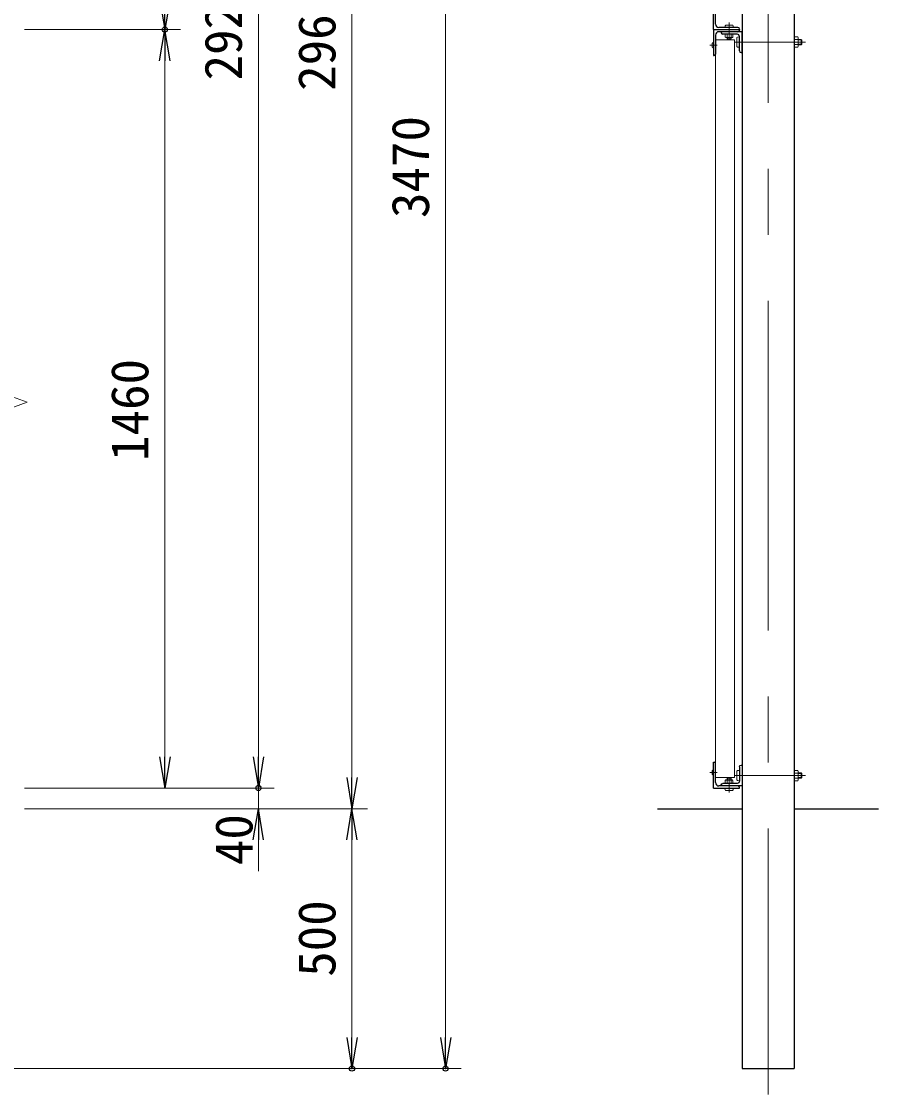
# Model space of a CAD drawing. Units: millimetres, scale not verified. Extents: x -6300 to 6300, y -4455 to 4455.
# Drawn here: x -1602 to 47, y -484 to 1582 of the extents above; entities that cross this region are included whole.
import ezdxf
from ezdxf.enums import TextEntityAlignment as Align

# ---------------------------------------------------------------- set-up
doc = ezdxf.new("R2010")
doc.units = ezdxf.units.MM
doc.header["$LTSCALE"] = 20
doc.header["$PDMODE"] = 32
doc.header["$PDSIZE"] = 10
doc.linetypes.add('USER1', pattern=[50.8, 31.75, -6.35, 6.35, -6.35])
for name, color, linetype, lineweight in [('0-0_D-STR4', 7, 'Continuous', 25), ('0-1_D-STR1', 1, 'Continuous', 25), ('0-2_D-BMK', 2, 'USER1', 13), ('0-3_D-STR3', 3, 'Continuous', 13), ('0-4_D-STR2', 7, 'Continuous', 13), ('0-5_D-STR-DIM', 7, 'Continuous', 13), ('0-8_0', 7, 'Continuous', 25)]:
    doc.layers.add(name, color=color, linetype=linetype, lineweight=lineweight)
doc.layers.add('0-9_Defpoints', color=8, linetype='Continuous')
doc.styles.add('ＭＳ ゴシック', font='')
doc.styles.get('ＭＳ ゴシック').set_extended_font_data('MS Gothic')

# ---------------------------------------------------------------- blocks, each defined once
blk = doc.blocks.new('L40x5')
at = {"layer": '0-8_0'}
for p, q in [((-306.2, 333.8), (-306.2, -216.2)), ((-216.2, -306.2), (333.8, -306.2))]:
    blk.add_line(p, q, dxfattribs=at)
blk.add_lwpolyline([(-366.2, 393.8), (-406.2, 393.8), (-406.2, -406.2), (393.8, -406.2), (393.8, -366.2)], dxfattribs=at)
for centre, radius, start, end in [((-366.2, 333.8), 60, 0, 90), ((-216.2, -216.2), 90, 180, 270), ((333.8, -366.2), 60, 0, 90)]:
    blk.add_arc(centre, radius, start, end, dxfattribs=at)
blk = doc.blocks.new('_Open')
at = {"layer": '0-8_0'}
blk.add_line((-20, 3.333), (0, 0), dxfattribs=at)
blk.add_lwpolyline([(-20, -3.333), (0, 0), (-20, 0)], dxfattribs=at)

msp = doc.modelspace()

# ---------------------------------------------------------------- linework, layer by layer
at = {"layer": '0-0_D-STR4'}
for p, q in [((-378.46, 66.36), (-215.96, 66.36)), ((-115.96, 66.36), (46.54, 66.36))]:
    msp.add_line(p, q, dxfattribs=at)
at = {"layer": '0-1_D-STR1'}
for p, q in [((-215.96, 3024.36), (-215.96, 1076.36)), ((-115.96, 3024.36), (-115.96, -433.64)), ((-270.96, 1566.36), (-270.96, 1616.36)), ((-266.96, 1576.86), (-266.96, 1613.36)), ((-223.96, 1570.36), (-260.46, 1570.36)), ((-270.96, 1566.36), (-270.96, 1516.36)), ((-270.96, 1566.36), (-220.96, 1566.36)), ((-270.96, 1566.36), (-220.96, 1566.36)), ((-266.96, 1555.86), (-266.96, 1519.36)), ((-223.96, 1562.36), (-260.46, 1562.36)), ((-220.96, 1566.36), (-220.96, 1567.36)), ((-220.96, 1566.36), (-220.96, 1565.36)), ((-215.96, 1568.36), (-215.96, -433.64)), ((-270.96, 1516.36), (-269.96, 1516.36)), ((-270.96, 106.36), (-270.96, 156.36)), ((-270.96, 156.36), (-269.96, 156.36)), ((-266.96, 116.86), (-266.96, 153.36)), ((-270.96, 106.36), (-220.96, 106.36)), ((-223.96, 110.36), (-260.46, 110.36)), ((-220.96, 106.36), (-220.96, 107.36)), ((-215.96, -433.64), (-115.96, -433.64))]:
    msp.add_line(p, q, dxfattribs=at)
for centre, radius, start, end in [((-260.46, 1576.86), 6.5, 180, 270), ((-223.96, 1567.36), 3, 0, 90), ((-260.46, 1555.86), 6.5, 90, 180), ((-223.96, 1565.36), 3, 270, 0), ((-269.96, 1519.36), 3, 270, 0), ((-269.96, 153.36), 3, 0, 90), ((-260.46, 116.86), 6.5, 180, 270), ((-223.96, 107.36), 3, 0, 90)]:
    msp.add_arc(centre, radius, start, end, dxfattribs=at)
at = {"layer": '0-2_D-BMK'}
for p, q in [((-165.96, 3076.36), (-165.96, -483.64)), ((-240.96, 1546.36), (-240.96, 1580.2)), ((-277.87, 1536.36), (-264.18, 1536.36)), ((-230.36, 1542.36), (-94.12, 1542.36)), ((-277.87, 136.36), (-264.18, 136.36)), ((-240.96, 126.36), (-240.96, 97.53)), ((-230.36, 130.36), (-94.12, 130.36))]:
    msp.add_line(p, q, dxfattribs=at)
at = {"layer": '0-3_D-STR3'}
for p, q in [((-248.96, 1570.36), (-232.96, 1570.36)), ((-247.46, 1575.16), (-234.46, 1575.16)), ((-248.46, 1557.36), (-233.45, 1557.36)), ((-247.21, 1550.86), (-234.71, 1550.86)), ((-244.96, 1550.86), (-244.96, 1548.9)), ((-244.71, 1557.36), (-244.71, 1551.59)), ((-244.21, 1550.86), (-244.21, 1548.15)), ((-237.71, 1550.86), (-237.71, 1548.15)), ((-237.21, 1557.36), (-237.21, 1551.59)), ((-236.96, 1550.86), (-236.96, 1548.9)), ((-225.96, 1550.86), (-225.96, 1533.86)), ((-220.96, 1552.36), (-220.96, 1532.36)), ((-220.96, 1552.18), (-220.96, 1532.55)), ((-115.96, 1532.55), (-115.96, 1552.18)), ((-107.96, 1534.11), (-107.96, 1550.61)), ((-271.36, 1542.36), (-270.96, 1542.36)), ((-271.36, 1530.36), (-270.96, 1530.36)), ((-270.96, 1542.36), (-270.96, 1530.36)), ((-238.16, 1547.7), (-243.76, 1547.7)), ((-236.96, 1548.9), (-238.16, 1547.7)), ((-115.96, 1547.27), (-108.86, 1547.27)), ((-115.96, 1537.46), (-108.86, 1537.46)), ((-107.96, 1547.36), (-102.46, 1547.36)), ((-107.96, 1546.36), (-100.96, 1546.36)), ((-107.96, 1538.36), (-100.96, 1538.36)), ((-107.96, 1537.36), (-102.46, 1537.36)), ((-102.46, 1547.36), (-102.46, 1537.36)), ((-102.46, 1547.36), (-100.96, 1546.36)), ((-100.96, 1538.36), (-102.46, 1537.36)), ((-100.96, 1546.36), (-100.96, 1538.36)), ((-271.36, 142.36), (-270.96, 142.36)), ((-271.36, 130.36), (-270.96, 130.36)), ((-270.96, 130.36), (-270.96, 142.36)), ((-244.96, 121.86), (-244.96, 125.16)), ((-244.21, 121.86), (-244.21, 125.91)), ((-236.96, 125.16), (-238.16, 126.36)), ((-237.71, 121.86), (-237.71, 125.91)), ((-236.96, 121.86), (-236.96, 125.16)), ((-225.96, 121.86), (-225.96, 138.86)), ((-220.96, 120.36), (-220.96, 140.36)), ((-220.96, 120.55), (-220.96, 140.18)), ((-115.96, 140.18), (-115.96, 120.55)), ((-115.96, 135.27), (-108.86, 135.27)), ((-115.96, 125.46), (-108.86, 125.46)), ((-107.96, 138.61), (-107.96, 122.11)), ((-107.96, 135.36), (-102.46, 135.36)), ((-107.96, 134.36), (-100.96, 134.36)), ((-107.96, 126.36), (-100.96, 126.36)), ((-107.96, 125.36), (-102.46, 125.36)), ((-102.46, 125.36), (-102.46, 135.36)), ((-100.96, 134.36), (-102.46, 135.36)), ((-102.46, 125.36), (-100.96, 126.36)), ((-100.96, 126.36), (-100.96, 134.36)), ((-232.96, 106.36), (-248.96, 106.36)), ((-248.46, 115.36), (-233.45, 115.36)), ((-247.21, 121.86), (-234.71, 121.86)), ((-244.71, 115.36), (-244.71, 121.14)), ((-237.21, 115.36), (-237.21, 121.14)), ((-234.46, 101.56), (-247.46, 101.56))]:
    msp.add_line(p, q, dxfattribs=at)
for points in [[(-248.46, 1557.36), (-248.46, 1551.59), (-247.21, 1550.86)], [(-233.45, 1557.36), (-233.45, 1551.59), (-234.71, 1550.86)], [(-115.96, 1552.18), (-108.86, 1552.18), (-107.96, 1550.61)], [(-236.96, 1548.9), (-244.96, 1548.9), (-243.76, 1547.7)], [(-115.96, 1532.55), (-108.86, 1532.55), (-107.96, 1534.11)], [(-236.96, 125.16), (-244.96, 125.16), (-243.76, 126.36)], [(-115.96, 140.18), (-108.86, 140.18), (-107.96, 138.61)], [(-248.46, 115.36), (-248.46, 121.14), (-247.21, 121.86)], [(-233.45, 115.36), (-233.45, 121.14), (-234.71, 121.86)], [(-115.96, 120.55), (-108.86, 120.55), (-107.96, 122.11)]]:
    msp.add_lwpolyline(points, dxfattribs=at)
for centre, radius, start, end in [((-246.59, 1554.33), 3.32, 235.61585, 304.38416), ((-240.96, 1563.43), 12.42, 252.4121, 287.5879), ((-235.33, 1554.33), 3.32, 235.61586, 304.38414), ((-112.45, 1549.73), 4.34, 325.61587, 34.38413), ((-265.74, 1536.36), 8.22, 133.14261, 226.85739), ((-124.34, 1542.36), 16.24, 342.41211, 17.58789), ((-112.45, 1535), 4.34, 325.61587, 34.38413), ((-265.74, 136.36), 8.22, 133.14261, 226.85739), ((-112.45, 137.73), 4.34, 325.61587, 34.38413), ((-124.34, 130.36), 16.24, 342.41211, 17.58789), ((-112.45, 123), 4.34, 325.61587, 34.38413), ((-246.59, 118.4), 3.32, 55.61584, 124.38415), ((-240.96, 109.3), 12.42, 72.4121, 107.5879), ((-235.33, 118.4), 3.32, 55.61586, 124.38414)]:
    msp.add_arc(centre, radius, start, end, dxfattribs=at)
for centre, major_axis, ratio, start_param, end_param in [((-247.46, 1570.36), (0, -4.8), 0.3125, 3.1415927, 4.712389), ((-234.46, 1570.36), (0, -4.8), 0.3125, 1.5707963, 3.1415927), ((-220.96, 1550.86), (-5, 0), 0.3, 4.712389, 6.2831853), ((-220.96, 1533.86), (-5, 0), 0.3, 6.2831853, 7.8539816), ((-220.96, 138.86), (-5, 0), 0.3, 4.712389, 6.2831853), ((-247.46, 106.36), (0, 4.8), 0.3125, 1.5707963, 3.1415927), ((-234.46, 106.36), (0, 4.8), 0.3125, 3.1415927, 4.712389), ((-220.96, 121.86), (-5, 0), 0.3, 6.2831853, 7.8539816)]:
    msp.add_ellipse(centre, major_axis=major_axis, ratio=ratio, start_param=start_param, end_param=end_param, dxfattribs=at)
at = {"layer": '0-4_D-STR2'}
for p, q in [((-266.96, 1546.36), (-266.96, 126.36)), ((-266.96, 1546.36), (-230.36, 1546.36)), ((-230.36, 1546.36), (-230.36, 126.36)), ((-266.96, 126.36), (-230.36, 126.36))]:
    msp.add_line(p, q, dxfattribs=at)
at = {"layer": '0-5_D-STR-DIM'}
for p, q in [((-786.46, 2976.36), (-786.46, -373.64)), ((-1146.46, 166.36), (-1146.46, 2966.36)), ((-966.46, 126.36), (-966.46, 2966.36)), ((-1596.46, 1566.36), (-1296.46, 1566.36)), ((-1596.46, 1566.36), (-1296.46, 1566.36)), ((-1326.46, 166.36), (-1326.46, 1506.36)), ((-1661.7, 823.54), (-1591.22, 849.19)), ((-1591.22, 849.19), (-1626.46, 862.02)), ((-1146.46, 166.36), (-1146.46, 226.36)), ((-1596.46, 106.36), (-1116.46, 106.36)), ((-1596.46, 106.36), (-1296.46, 106.36)), ((-1596.46, 106.36), (-1116.46, 106.36)), ((-1146.46, 66.36), (-1146.46, 106.36)), ((-1596.46, 66.36), (-936.46, 66.36)), ((-1596.46, 66.36), (-936.46, 66.36)), ((-1596.46, 66.36), (-1116.46, 66.36)), ((-1596.46, 66.36), (-936.46, 66.36)), ((-1146.46, 6.36), (-1146.46, -53.64)), ((-966.46, 6.36), (-966.46, -373.64)), ((-966.46, 6.36), (-966.46, -373.64)), ((-1997.46, -433.64), (-936.46, -433.64)), ((-1997.46, -433.64), (-936.46, -433.64)), ((-1997.46, -433.64), (-756.46, -433.64))]:
    msp.add_line(p, q, dxfattribs=at)
at = {"layer": '0-9_Defpoints'}
for p in [(-1326.46, 1566.36), (-1146.46, 106.36), (-966.46, -433.64), (-786.46, -433.64)]:
    msp.add_point(p, dxfattribs=at)

# ---------------------------------------------------------------- block references
at = {"layer": '0-3_D-STR3', "xscale": 0.05, "yscale": 0.05, "rotation": 180}
msp.add_blockref('L40x5', (-236.27, 1542.05), dxfattribs=at)
at = {"layer": '0-3_D-STR3', "xscale": -0.05, "yscale": 0.05}
msp.add_blockref('L40x5', (-236.27, 130.67), dxfattribs=at)
at = {"layer": '0-5_D-STR-DIM', "xscale": 3, "yscale": 3}
for p, rotation in [((-1326.46, 1566.36), 270), ((-1326.46, 1566.36), 90), ((-1326.46, 106.36), 270), ((-1146.46, 106.36), 270), ((-1146.46, 106.36), 270), ((-966.46, 66.36), 270), ((-1146.46, 66.36), 90), ((-966.46, 66.36), 90), ((-966.46, 66.36), 90), ((-966.46, -433.64), 270), ((-966.46, -433.64), 270), ((-786.46, -433.64), 270)]:
    msp.add_blockref('_Open', p, dxfattribs=dict(at, rotation=rotation))

# ---------------------------------------------------------------- texts
at = {"layer": '0-5_D-STR-DIM', "style": 'ＭＳ ゴシック'}
for s, p in [('2920', (-1156.58, 1468.49)), ('2960', (-976.58, 1448.49)), ('3470', (-796.58, 1203.68)), ('1460', (-1336.58, 736.01)), ('40', (-1136.13, -42.01)), ('500', (-976.58, -256.95)), ('500', (-976.58, -256.95))]:
    msp.add_text(s, height=72.14, rotation=90, dxfattribs=at).set_placement(p, align=Align.BOTTOM_LEFT)

doc.saveas('drawing.dxf')
